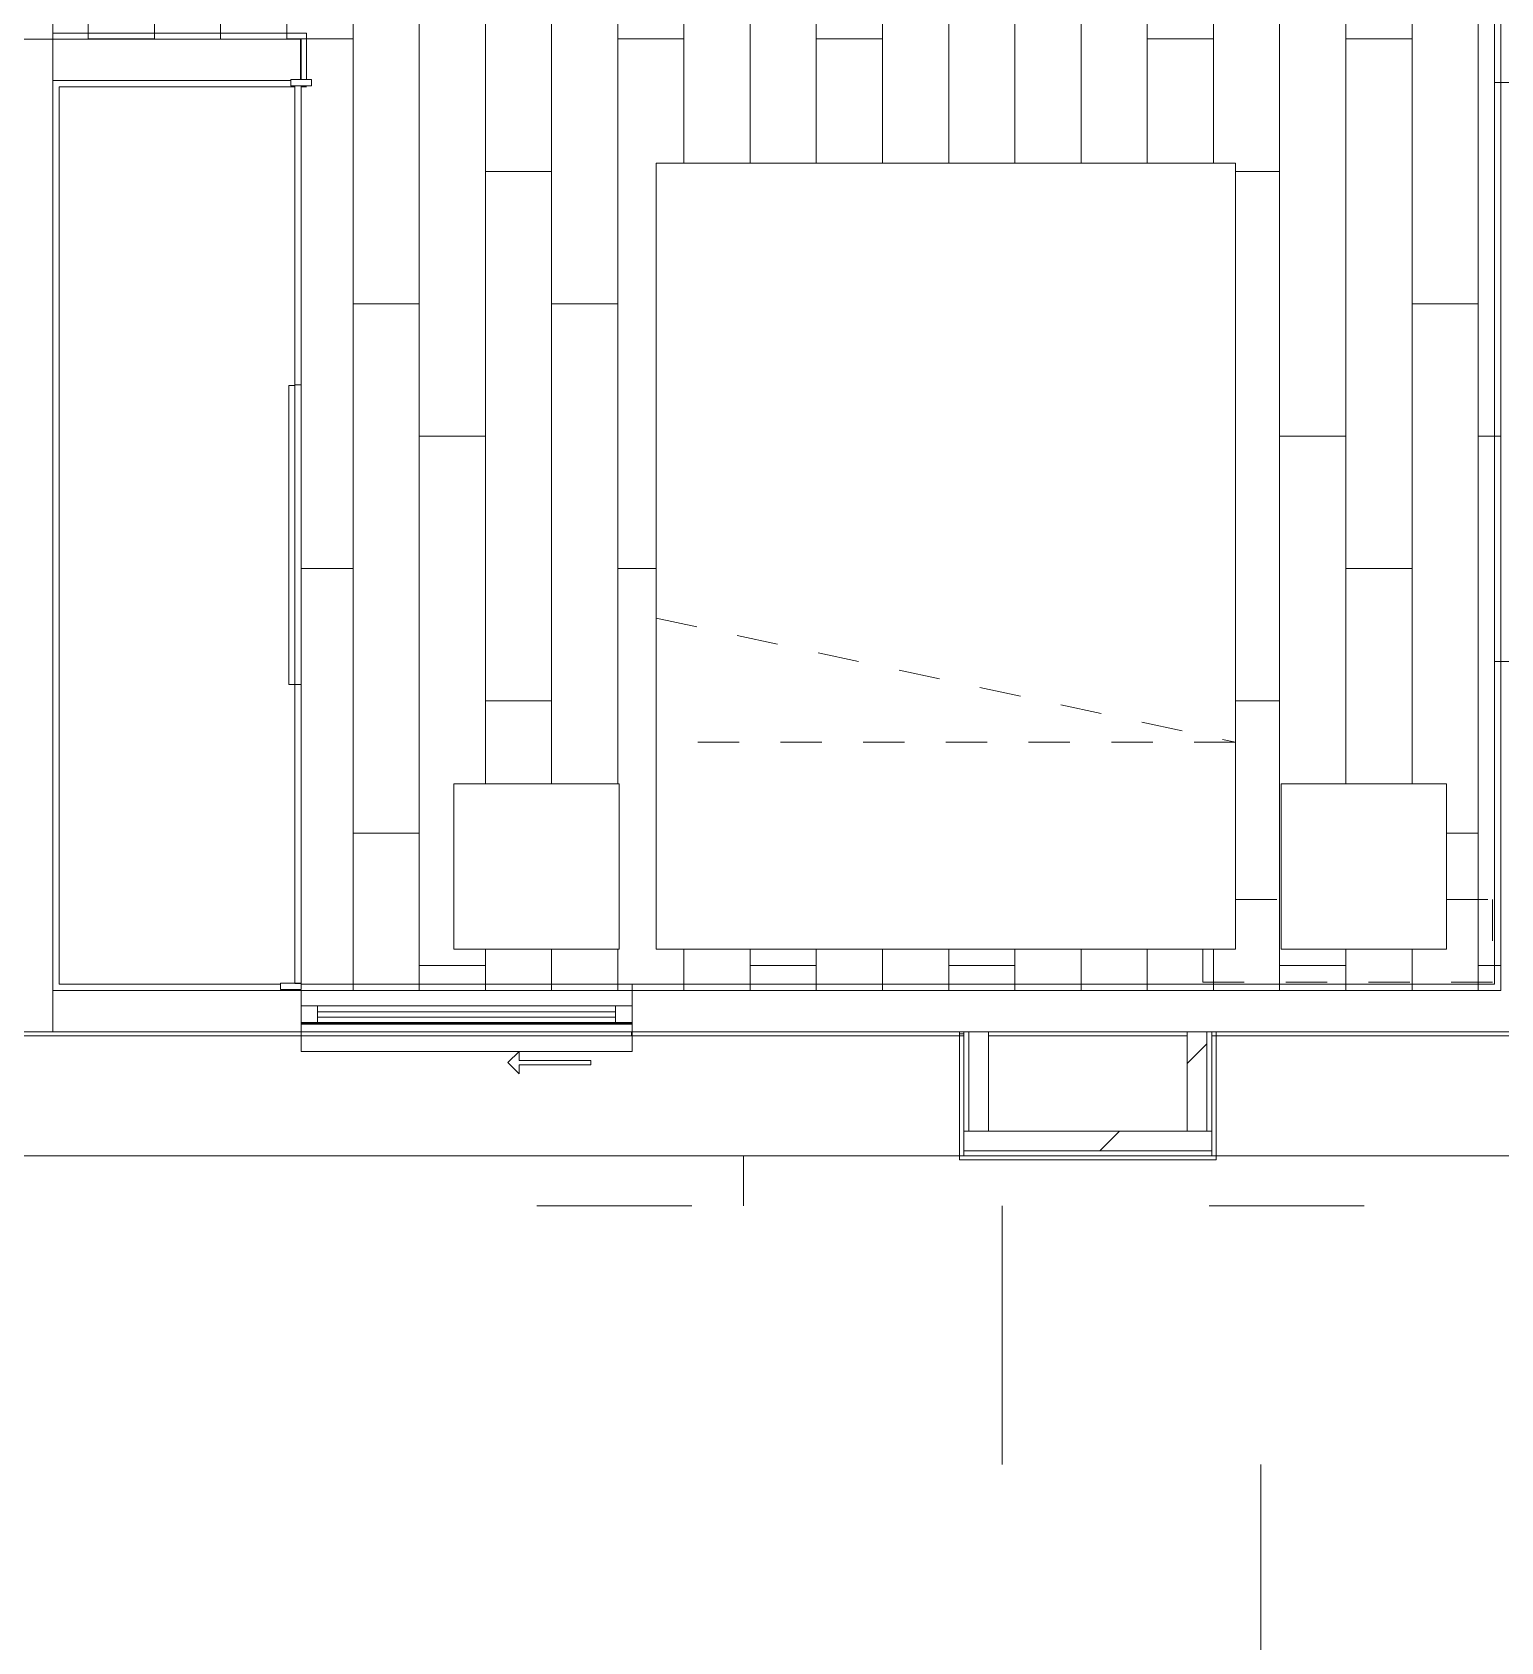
# Model space of a CAD drawing. Header units: metres. Extents: x 3856 to 4207, y -1118 to -691.
# Drawn here: x 4001.407 to 4004.957, y -982.302 to -978.41 of the extents above; entities that cross this region are included whole.
import ezdxf

# ---------------------------------------------------------------- set-up
doc = ezdxf.new("R2010")
doc.units = ezdxf.units.M
doc.linetypes.add('Dash', pattern=[0.00635, 0.003175, -0.003175])
doc.linetypes.add('Trazo', pattern=[0.006, 0.003, -0.003])
for name, color, linetype, lineweight in [('_Hidden Lines_', 7, 'Trazo', 9), ('Casework', 7, 'Continuous', 9), ('Common Edges', 7, 'Continuous', 9), ('Cut Pattern', 7, 'Continuous', 18), ('Detail Items', 7, 'Continuous', 9), ('Floors', 7, 'Continuous', 9), ('Frame_Mullion', 7, 'Continuous', 9), ('Glass', 7, 'Continuous', 9), ('Surface Pattern', 7, 'Continuous', 9), ('Walls', 7, 'Continuous', 9), ('Windows', 7, 'Continuous', 9)]:
    doc.layers.add(name, color=color, linetype=linetype, lineweight=lineweight)
doc.layers.add('Cour_Roja_Punteada_1', color=1, linetype='Dash', lineweight=9, true_color=0xff0000)
doc.layers.add('ROA-E00-URB-A101-MASTER_PLAN cambio estaciomientos_dwg', color=7, linetype='Continuous', lineweight=9, true_color=0x767676)
pattern_1 = [(45, (0, 0), (-2.1213203, 2.1213203), []), (135, (0, 0), (-2.1213203, -2.1213203), [])]

# ---------------------------------------------------------------- blocks, each defined once
blk = doc.blocks.new('Multifuncional 2D - Closet 60x220cm-4041498-IMPLANTACIÓN - KIT COMERCIAL')
at = {"layer": '_Hidden Lines_'}
for p, q in [((-0.122, -0.4866), (0.6025, -0.4866)), ((1.3422, -0.4866), (1.3422, -1.0866)), ((-0.8578, -1.0866), (-0.8578, -0.5116)), ((1.3422, -1.0866), (-0.8578, -1.0866))]:
    blk.add_line(p, q, dxfattribs=at)
at = {"layer": 'Casework'}
for p, q in [((0.6025, -0.4866), (-0.122, -0.4866)), ((1.3422, -1.0866), (1.3422, -0.4866)), ((-0.8578, -0.5116), (-0.8578, -1.0866)), ((-0.8578, -1.0866), (1.3422, -1.0866))]:
    blk.add_line(p, q, dxfattribs=at)
blk = doc.blocks.new('COUR-VENTANA-DESLIZANTE_DOS_CUERPOS - 0_80 x 1_35cm-11785835-IMPLANTACIÓN - KIT COMERCIAL')
at = {"layer": 'Detail Items'}
for p, q in [((0.0999, -0.1246), (0.1269, -0.0976)), ((0.1269, -0.0976), (0.1269, -0.1196)), ((0.0999, -0.1246), (0.1269, -0.1516)), ((0.1269, -0.1196), (0.3, -0.1196)), ((0.1269, -0.1516), (0.1269, -0.1296)), ((0.3, -0.1296), (0.1269, -0.1296)), ((0.3, -0.1196), (0.3, -0.1296))]:
    blk.add_line(p, q, dxfattribs=at)
blk = doc.blocks.new('CLOSET 1 - ARAYA - CLOSET A-V195-IMPLANTACIÓN - KIT COMERCIAL')
at = {"layer": 'Casework'}
for p, q in [((-1.5675, 0.675), (-1.5825, 0.675)), ((-1.5825, 0.675), (-1.5825, 0.625)), ((-1.5675, 0.625), (-1.5675, 0.675)), ((-1.5825, 0.625), (-1.5675, 0.625)), ((-1.5675, 0.65), (-1.5675, 0.635)), ((-0.8443, 0.65), (-1.5675, 0.65)), ((-1.5675, 0.635), (-0.8443, 0.635)), ((-0.8443, 0.635), (-0.8443, 0.65)), ((-0.843, 0.635), (-0.843, 0.62)), ((-0.1198, 0.635), (-0.843, 0.635)), ((0.6035, 0.65), (-0.1198, 0.65)), ((-0.1198, 0.65), (-0.1198, 0.635)), ((-0.1198, 0.635), (0.6035, 0.635)), ((-0.1198, 0.62), (-0.1198, 0.635)), ((0.6176, 0.65), (0.6026, 0.65)), ((0.6026, 0.65), (0.6026, 0.6)), ((0.6035, 0.635), (0.6035, 0.65)), ((0.6176, 0.6), (0.6176, 0.65)), ((-0.843, 0.62), (-0.1198, 0.62)), ((0.6026, 0.6), (0.6176, 0.6))]:
    blk.add_line(p, q, dxfattribs=at)
blk = doc.blocks.new('Multifuncional 2D - Mesa Noche-4976159-IMPLANTACIÓN - KIT COMERCIAL')
at = {"layer": '_Hidden Lines_'}
for p, q in [((-0.4578, 1.0866), (-0.8578, 1.0866)), ((-0.8578, 1.0866), (-0.8578, 0.6866)), ((-0.4578, 0.6866), (-0.4578, 1.0866)), ((-0.8578, 0.6866), (-0.4578, 0.6866))]:
    blk.add_line(p, q, dxfattribs=at)
at = {"layer": 'Casework'}
for p, q in [((-0.8578, 1.0866), (-0.4578, 1.0866)), ((-0.8578, 0.6866), (-0.8578, 1.0866)), ((-0.4578, 1.0866), (-0.4578, 0.6866)), ((-0.4578, 0.6866), (-0.8578, 0.6866))]:
    blk.add_line(p, q, dxfattribs=at)
blk = doc.blocks.new('Cama 2D - COUR-ARQ-CAMA DOBLE - 2D-5365797-IMPLANTACIÓN - KIT COMERCIAL')
at = {"layer": '_Hidden Lines_'}
for p, q in [((1.0422, 1.0866), (-0.8578, 1.0866)), ((-0.8578, 1.0866), (-0.8578, -0.3134)), ((-0.0578, 1.0866), (-0.3578, -0.3134)), ((-0.3578, -0.3134), (-0.3578, 1.0866)), ((1.0422, -0.3134), (1.0422, 1.0866)), ((-0.8578, -0.3134), (1.0422, -0.3134))]:
    blk.add_line(p, q, dxfattribs=at)
at = {"layer": 'Casework'}
for p, q in [((-0.8578, 1.0866), (1.0422, 1.0866)), ((-0.8578, -0.3134), (-0.8578, 1.0866)), ((1.0422, 1.0866), (1.0422, -0.3134)), ((1.0422, -0.3134), (-0.8578, -0.3134))]:
    blk.add_line(p, q, dxfattribs=at)
blk = doc.blocks.new('EDIFICIO TIPO A_rvt-4-IMPLANTACIÓN - KIT COMERCIAL')
at = {"layer": 'Cut Pattern', "lineweight": 9}
h = blk.add_hatch(dxfattribs=at)
h.set_pattern_fill('FP_81', color=256, style=0, pattern_type=2)
h.set_pattern_definition(pattern_1)
h.paths.add_polyline_path([(4004.2459, -980.8273), (4004.1984, -980.8273), (4004.1984, -981.0673), (4004.2459, -981.0673)])
h = blk.add_hatch(dxfattribs=at)
h.set_pattern_fill('FP_81', color=256, style=0, pattern_type=2)
h.set_pattern_definition(pattern_1)
h.paths.add_polyline_path([(4004.2584, -981.1148), (4004.2584, -981.0673), (4003.6584, -981.0673), (4003.6584, -981.1148)])
at = {"layer": 'Surface Pattern', "true_color": 0x808080}
h = blk.add_hatch(dxfattribs=at)
h.set_pattern_fill('FP_90', color=8, style=0, pattern_type=2)
h.set_pattern_definition([(270, (6041.702, -988.027), (0.16, 1e-17), []), (0, (6041.702, -988.027), (0.32, 0.32), [0.16, -1.12]), (0, (6041.862, -988.667), (0.32, 0.32), [0.16, -1.12])])
h.paths.add_polyline_path([(4004.9568, -980.7273), (4004.9568, -977.5273), (4001.4568, -977.5273), (4001.4568, -977.5973), (4002.2068, -977.5973), (4002.2068, -977.6373), (4001.4568, -977.6373), (4001.4568, -978.4273), (4002.0568, -978.4273), (4002.064, -978.5248), (4002.0818, -978.5273), (4002.0732, -978.5398), (4002.0568, -978.5398), (4002.0568, -980.7273), (4004.8257, -980.7273)])
h.paths.add_polyline_path([(3998.1318, -980.7273), (3999.7568, -980.7273), (3999.7568, -978.4273), (4000.2568, -978.4273), (4000.2568, -977.5873), (3999.4068, -977.5873), (3999.4068, -977.5473), (4000.2568, -977.5473), (4000.2568, -977.5273), (3996.4068, -977.5273), (3996.4068, -980.7273), (3998.0818, -980.7273)])
h.paths.add_polyline_path([(4004.8249, -980.6273), (4004.4257, -980.6273), (4004.4257, -980.2273), (4004.8257, -980.2273), (4004.8257, -980.6273)])
h.paths.add_polyline_path([(4002.4257, -980.6273), (4002.4257, -980.2273), (4002.8257, -980.2273), (4002.8257, -980.6273), (4002.618, -980.6273)])
h.paths.add_polyline_path([(4002.9154, -980.6273), (4002.9154, -978.7273), (4004.3154, -978.7273), (4004.3154, -980.6273)])
h.paths.add_polyline_path([(3996.5273, -980.5597), (3996.5273, -980.1597), (3996.9273, -980.1597), (3996.9273, -980.5597), (3996.6509, -980.5597)])
h.paths.add_polyline_path([(3997.2842, -980.0597), (3996.5273, -980.0597), (3996.5273, -978.4597), (3998.4273, -978.4597), (3998.4273, -980.0597), (3997.3791, -980.0597)])
h.paths.add_polyline_path([(4001.3468, -978.4273), (4001.3568, -978.4273), (4001.3568, -976.2273), (4001.4568, -976.2273), (4001.4568, -977.4273), (4004.9568, -977.4273), (4004.9568, -969.2273), (4001.4568, -969.2273), (4001.4568, -971.7123), (4001.5918, -971.7123), (4001.5918, -973.5123), (4001.4568, -973.5123), (4001.4568, -973.6273), (3998.9818, -973.6273), (3998.9818, -973.6473), (3999.9318, -973.6473), (3999.9318, -973.6873), (3998.9818, -973.6873), (3998.9818, -974.9273), (4000.2568, -974.9273), (4000.2568, -974.6273), (4000.3568, -974.6273), (4000.3568, -978.4273), (4001.2845, -978.4273)])
h.paths.add_polyline_path([(3996.9273, -978.3597), (3996.5273, -978.3597), (3996.5273, -977.9597), (3996.9273, -977.9597)])
h.paths.add_polyline_path([(3998.5559, -977.4273), (3999.6568, -977.4273), (3999.6568, -975.1403), (3998.5568, -975.1403), (3998.5568, -975.1253), (3999.6568, -975.1253), (3999.6568, -975.0273), (3998.5559, -975.0273), (3998.5559, -977.4253)])
h.paths.add_polyline_path([(4004.3068, -973.9273), (4002.7068, -973.9273), (4002.7068, -973.2273), (4004.3068, -973.2273), (4004.3068, -973.4057)])
h.paths.add_polyline_path([(4004.3068, -971.6181), (4004.0702, -971.6181), (4004.0702, -970.1034), (4003.3702, -970.1034), (4003.3702, -969.3034), (4004.8702, -969.3034), (4004.8702, -971.6181)])
h.paths.add_polyline_path([(4003.3702, -971.1273), (4002.8254, -971.1273), (4002.8254, -970.6273), (4003.4254, -970.6273), (4003.4254, -971.1273)])
at = {"layer": 'Surface Pattern', "true_color": 0xdcf1d6}
h = blk.add_hatch(dxfattribs=at)
h.set_pattern_fill('FP_101', color=254, style=0, pattern_type=2)
h.set_pattern_definition([(45, (0, 0), (-1.76776695, 0), [0.9375, -3.75]), (45, (1.25, 1.25), (-1.76776695, 0), [0.9375, -3.75]), (45, (2.5, -0.375), (-1.76776695, 0), [0.3125, -2.5]), (90, (2.5, 0.625), (-0.625, 0.625), [0.625, -2.5]), (315, (2.5, 1.25), (0, 3.5355339), [0.625, -3.75]), (0, (1.25, 1.25), (2.5, 2.5), [0.375, -1.25]), (0, (-1.875, 2.5), (2.5, 2.5), [0.375, -2.5])])
h.paths.add_polyline_path([(3986.6003, -982.5773), (3996.3068, -982.5773), (3996.3068, -981.2773), (3995.5559, -981.2773), (3995.5559, -981.1273), (3987.3568, -981.1273), (3987.3568, -974.1273), (3987.2068, -974.1273), (3987.2068, -971.7273), (3987.3568, -971.7273), (3987.3568, -971.2273), (3985.3068, -971.2273), (3985.3068, -982.5773), (3985.439, -982.5773)])
h.paths.add_polyline_path([(4004.2584, -982.5773), (4007.4068, -982.5773), (4007.4068, -979.6854), (4006.9947, -979.4231), (4007.4068, -979.2252), (4007.4068, -971.9854), (4006.9947, -971.7231), (4007.4068, -971.5252), (4007.4068, -971.1273), (4005.3568, -971.1273), (4005.3568, -971.7273), (4005.5068, -971.7273), (4005.5068, -974.1273), (4005.3568, -974.1273), (4005.3568, -981.1273), (3997.1559, -981.1273), (3997.1559, -981.2773), (3996.4068, -981.2773), (3996.4068, -982.5773), (4003.6584, -982.5773)])
at = {"layer": 'Common Edges'}
for p, q in [((4001.4568, -978.4123), (4001.4568, -978.4273)), ((4003.6709, -980.8273), (4003.6709, -981.0673)), ((4004.2459, -980.8273), (4004.2459, -981.0673)), ((4004.2684, -980.8273), (4004.2684, -980.8373)), ((4003.6484, -980.8373), (4003.6484, -980.8323)), ((4004.2584, -981.1148), (4003.6584, -981.1148))]:
    blk.add_line(p, q, dxfattribs=at)
at = {"layer": 'Cour_Roja_Punteada_1'}
for p, q in [((4004.3154, -980.5073), (4004.4257, -980.5073)), ((4004.8257, -980.5073), (4004.9368, -980.5073)), ((4004.9368, -980.5073), (4004.9368, -980.7073)), ((4004.2368, -980.7073), (4004.2368, -980.6273)), ((4004.9368, -980.7073), (4004.2368, -980.7073))]:
    blk.add_line(p, q, dxfattribs=at)
at = {"layer": 'Floors'}
for p, q in [((4004.9568, -980.7273), (4004.9568, -977.5273)), ((4001.4568, -978.4273), (4002.0568, -978.4273)), ((4002.0568, -978.4273), (4002.0568, -978.5248)), ((4002.0568, -980.7273), (4004.9568, -980.7273)), ((4003.6584, -981.1273), (4000.3568, -981.1273)), ((4005.3568, -981.1273), (4004.2584, -981.1273))]:
    blk.add_line(p, q, dxfattribs=at)
at = {"layer": 'Walls', "lineweight": 18}
for p, q in [((4001.4568, -978.4123), (4001.4568, -977.5273)), ((4004.9418, -977.5423), (4004.9418, -980.7123)), ((4004.9568, -980.7123), (4004.9568, -977.5273)), ((4002.0551, -978.4123), (4001.4568, -978.4123)), ((4002.0701, -978.4123), (4002.0551, -978.4123)), ((4002.0701, -978.5248), (4002.0701, -978.4123)), ((4001.3568, -978.4273), (4001.4568, -978.4273)), ((4001.4568, -978.4273), (4002.0551, -978.4273)), ((4002.0551, -978.4273), (4002.0551, -978.5248)), ((4001.4568, -978.5273), (4001.4568, -980.7123)), ((4001.4718, -978.5273), (4001.4568, -978.5273)), ((4002.0318, -978.5273), (4001.4718, -978.5273)), ((4001.4718, -978.5423), (4002.0418, -978.5423)), ((4001.4718, -980.7123), (4001.4718, -978.5423)), ((4002.0568, -978.5423), (4002.0701, -978.5423)), ((4001.4568, -980.7123), (4001.4568, -980.7273)), ((4002.0068, -980.7123), (4001.4718, -980.7123)), ((4004.9418, -980.7123), (4002.0568, -980.7123)), ((4004.9568, -980.7273), (4004.9568, -980.7123)), ((4001.4568, -980.7273), (4004.9568, -980.7273)), ((4002.0568, -980.8273), (4001.3568, -980.8273)), ((4002.8551, -980.8273), (4002.0568, -980.8273)), ((4002.0568, -980.8273), (4002.0568, -980.8373)), ((4002.0568, -980.8373), (4002.0568, -980.8273)), ((4002.8551, -980.8373), (4002.8551, -980.8273)), ((4003.6484, -980.8273), (4002.8568, -980.8273)), ((4002.8568, -980.8273), (4002.8568, -980.8373)), ((4003.6484, -980.8323), (4003.6484, -980.8273)), ((4003.7184, -980.8273), (4003.6584, -980.8273)), ((4003.6584, -980.8273), (4003.6584, -981.0673)), ((4003.7184, -981.0673), (4003.7184, -980.8273)), ((4004.2584, -980.8273), (4004.1984, -980.8273)), ((4004.1984, -980.8273), (4004.1984, -981.0673)), ((4004.2584, -981.0673), (4004.2584, -980.8273)), ((4004.2684, -980.8273), (4004.2584, -980.8273)), ((4004.2584, -980.8273), (4004.2584, -981.1273)), ((4005.0568, -980.8273), (4004.2684, -980.8273)), ((4001.3568, -980.8373), (4002.0568, -980.8373)), ((4002.0568, -980.8373), (4002.8551, -980.8373)), ((4002.8568, -980.8373), (4003.6484, -980.8373)), ((4003.6584, -980.8323), (4003.6484, -980.8323)), ((4003.6484, -980.8373), (4003.6484, -981.1373)), ((4003.6584, -981.1273), (4003.6584, -980.8323)), ((4004.2684, -981.1373), (4004.2684, -980.8373)), ((4004.2684, -980.8373), (4005.0568, -980.8373)), ((4004.2584, -981.0673), (4003.6584, -981.0673)), ((4003.6584, -981.0673), (4003.6584, -981.1273)), ((4003.6584, -981.0673), (4003.7184, -981.0673)), ((4004.1984, -981.0673), (4004.2584, -981.0673)), ((4004.2584, -981.1273), (4004.2584, -981.0673)), ((4003.6484, -981.1373), (4003.6584, -981.1373)), ((4003.6584, -981.1273), (4004.2584, -981.1273)), ((4004.2584, -981.1273), (4003.6584, -981.1273)), ((4003.6584, -981.1373), (4004.2584, -981.1373)), ((4004.2584, -981.1373), (4004.2684, -981.1373))]:
    blk.add_line(p, q, dxfattribs=at)
at = {"layer": 'Walls'}
for p, q in [((4004.9418, -978.5323), (4004.9568, -978.5323)), ((4004.9418, -979.9323), (4004.9418, -978.5323)), ((4004.9568, -978.5323), (4004.9568, -979.9323)), ((4004.9418, -979.9323), (4004.9568, -979.9323)), ((4002.0568, -980.7123), (4002.8568, -980.7123)), ((4002.8568, -980.7123), (4002.8568, -980.7273)), ((4002.8568, -980.7273), (4002.0568, -980.7273)), ((4002.8568, -980.8273), (4002.0568, -980.8273)), ((4002.0568, -980.8273), (4002.8568, -980.8273)), ((4002.0568, -980.8373), (4002.0568, -980.8273)), ((4002.0568, -980.8373), (4002.0568, -980.8273)), ((4002.8568, -980.8273), (4002.8568, -980.8373)), ((4002.8568, -980.8373), (4002.8568, -980.8273)), ((4002.8568, -980.8373), (4002.0568, -980.8373)), ((4002.0568, -980.8373), (4002.8568, -980.8373))]:
    blk.add_line(p, q, dxfattribs=at)
at = {"layer": 'Casework', "lineweight": 9}
for name, p, rotation in [('Multifuncional 2D - Closet 60x220cm-4041498-IMPLANTACIÓN - KIT COMERCIAL', (4002.5433, -979.3851), 269.999999999999), ('CLOSET 1 - ARAYA - CLOSET A-V195-IMPLANTACIÓN - KIT COMERCIAL', (4001.4068, -980.1073), 269.999999999999), ('Cama 2D - COUR-ARQ-CAMA DOBLE - 2D-5365797-IMPLANTACIÓN - KIT COMERCIAL', (4004.002, -979.7696), 89.99999999997782), ('Multifuncional 2D - Mesa Noche-4976159-IMPLANTACIÓN - KIT COMERCIAL', (4003.5122, -979.7696), 89.99999999997782), ('Multifuncional 2D - Mesa Noche-4976159-IMPLANTACIÓN - KIT COMERCIAL', (4005.5122, -979.7696), 89.99999999997782)]:
    blk.add_blockref(name, p, dxfattribs=dict(at, rotation=rotation))
at = {"layer": 'Windows', "lineweight": 9}
blk.add_blockref('COUR-VENTANA-DESLIZANTE_DOS_CUERPOS - 0_80 x 1_35cm-11785835-IMPLANTACIÓN - KIT COMERCIAL', (4002.4568, -980.7773), dxfattribs=at)
blk = doc.blocks.new('ROA-E00-URB-A101-MASTER_PLAN cambio estaciomientos_dwg_COUR-ARQ-VENTANA_DESLIZANTE_TRES_CUERPOS_V2C_1 - 1_35 X 0_80 cm-6361201-Master Plan - Etapa 1-7986499-IMPLANTACIÓN - KIT COMERCIAL')
at = {"layer": 'Frame_Mullion'}
for p, q in [((0.36, 0.0127), (-0.36, 0.0127)), ((0.36, -0.0317), (-0.36, -0.0317)), ((0.4, -0.05), (-0.4, -0.05))]:
    blk.add_line(p, q, dxfattribs=at)
at = {"layer": 'Frame_Mullion', "flags": 128}
blk.add_lwpolyline([(-0.4, 0.05), (-0.4, -0.05), (-0.4, -0.0317), (-0.36, -0.0317), (-0.36, 0.0127), (-0.3918, 0.0127), (-0.4, 0.0127)], dxfattribs=at)
blk.add_lwpolyline([(0.4, 0.0127), (0.3682, 0.0127), (0.36, 0.0127), (0.36, -0.0317), (0.4, -0.0317)], close=True, dxfattribs=at)
at = {"layer": 'Glass', "flags": 128}
blk.add_lwpolyline([(-0.36, -0.0148), (-0.36, -0.0021), (0.36, -0.0021), (0.36, -0.0148)], close=True, dxfattribs=at)
at = {"layer": 'Windows'}
for p, q in [((-0.4, -0.0273), (0.4, -0.0273)), ((-0.4, -0.0303), (0.4, -0.0303))]:
    blk.add_line(p, q, dxfattribs=at)
at = {"layer": 'Windows', "flags": 128}
blk.add_lwpolyline([(0.4, -0.05), (0.4, -0.0973), (-0.4, -0.0973), (-0.4, -0.05)], dxfattribs=at)
blk = doc.blocks.new('ROA-E00-URB-A101-MASTER_PLAN cambio estaciomientos_dwg_ROA-E01-ARQ-R23_rvt-4-Master Plan - Etapa 1-7986589-IMPLANTACIÓN - KIT COMERCIAL')
at = {"layer": 'Walls'}
for p, q in [((980.8273, 4004.1984), (980.8273, 4003.7184)), ((980.8373, 4003.7184), (980.8373, 4004.1984)), ((980.8373, 4002.8568), (980.8373, 4003.6584)), ((978.4273, 4002.0551), (978.5248, 4002.0551))]:
    blk.add_line(p, q, dxfattribs=at)
at = {"layer": 'Walls', "flags": 128}
for points in [[(980.8373, 4004.2584), (980.8373, 4005.0668), (980.8273, 4005.0668), (979.9323, 4005.0668), (979.9323, 4005.0568), (980.8273, 4005.0568), (980.8273, 4004.2584)], [(980.8273, 4003.6584), (980.8273, 4002.8568), (980.8373, 4002.8568)]]:
    blk.add_lwpolyline(points, dxfattribs=at)
blk.add_lwpolyline([(980.8273, 4002.0568), (980.8273, 4001.3568), (980.8373, 4001.3568), (980.8373, 4002.0568)], close=True, dxfattribs=at)
at = {"rotation": 89.99999999999946}
blk.add_blockref('ROA-E00-URB-A101-MASTER_PLAN cambio estaciomientos_dwg_COUR-ARQ-VENTANA_DESLIZANTE_TRES_CUERPOS_V2C_1 - 1_35 X 0_80 cm-6361201-Master Plan - Etapa 1-7986499-IMPLANTACIÓN - KIT COMERCIAL', (980.7773, 4002.4568), dxfattribs=at)
blk = doc.blocks.new('ROA-E00-URB-A101-MASTER_PLAN cambio estaciomientos_dwg_ROA-E01-EST-R23_rvt-4-Master Plan - Etapa 1-7986864-IMPLANTACIÓN - KIT COMERCIAL')
at = {"layer": 'Common Edges'}
for p, q in [((978.4273, 4001.4568), (978.5273, 4001.4568)), ((980.7273, 4001.4568), (980.8273, 4001.4568))]:
    blk.add_line(p, q, dxfattribs=at)
at = {"layer": 'Walls'}
for p, q in [((980.8273, 4004.2584), (980.8273, 4004.9568)), ((980.8273, 4003.7184), (980.8273, 4004.1984)), ((978.5248, 4002.0551), (978.4273, 4002.0551))]:
    blk.add_line(p, q, dxfattribs=at)
at = {"layer": 'Walls', "flags": 128}
for points in [[(978.5323, 4004.9568), (978.5323, 4005.0568), (976.8273, 4005.0568), (976.8273, 4004.9568)], [(980.8273, 4004.9568), (980.8273, 4005.0568), (979.9323, 4005.0568), (979.9323, 4004.9568)], [(980.7273, 4002.8568), (980.8273, 4002.8568), (980.8273, 4003.6584)], [(980.8273, 4001.3568), (980.8273, 4001.4568), (980.8273, 4002.0568), (980.7273, 4002.0568)]]:
    blk.add_lwpolyline(points, dxfattribs=at)
blk = doc.blocks.new('ROA-E00-URB-A101-MASTER_PLAN cambio estaciomientos_dwg-7942325-IMPLANTACIÓN - KIT COMERCIAL')
for name in ['ROA-E00-URB-A101-MASTER_PLAN cambio estaciomientos_dwg_ROA-E01-EST-R23_rvt-4-Master Plan - Etapa 1-7986864-IMPLANTACIÓN - KIT COMERCIAL', 'ROA-E00-URB-A101-MASTER_PLAN cambio estaciomientos_dwg_ROA-E01-ARQ-R23_rvt-4-Master Plan - Etapa 1-7986589-IMPLANTACIÓN - KIT COMERCIAL']:
    blk.add_blockref(name, (0, 0))

msp = doc.modelspace()

# ---------------------------------------------------------------- block references
at = {"lineweight": 5}
msp.add_blockref('EDIFICIO TIPO A_rvt-4-IMPLANTACIÓN - KIT COMERCIAL', (0, 0), dxfattribs=at)
at = {"layer": 'ROA-E00-URB-A101-MASTER_PLAN cambio estaciomientos_dwg', "color": 7, "rotation": 269.9999999999999}
msp.add_blockref('ROA-E00-URB-A101-MASTER_PLAN cambio estaciomientos_dwg-7942325-IMPLANTACIÓN - KIT COMERCIAL', (0, 0), dxfattribs=at)

doc.saveas('drawing.dxf')
